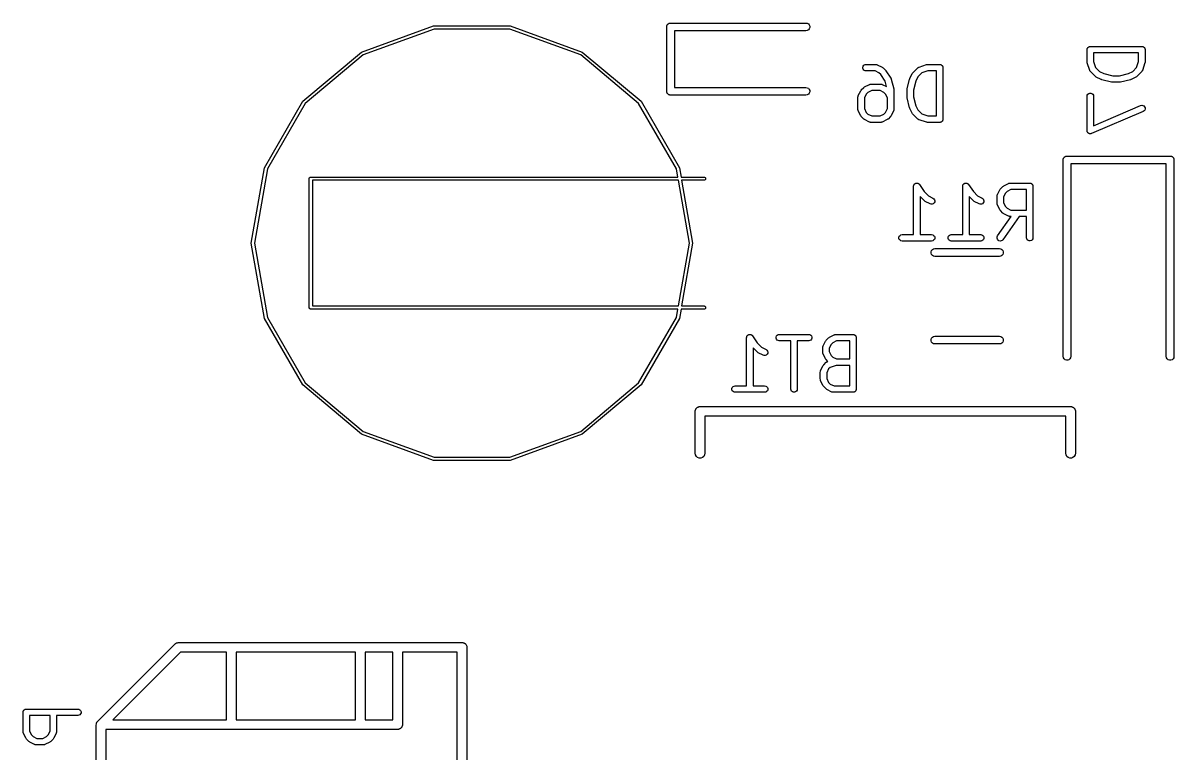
# Model space of a CAD drawing. Extents: x 100.3 to 129.7, y -169.9 to -105.7.
# Drawn here: x 101.88 to 119.73, y -117.39 to -106.04 of the extents above; entities that cross this region are included whole.
import ezdxf

# ---------------------------------------------------------------- set-up
doc = ezdxf.new("R2010")
doc.units = 0
doc.header["$MEASUREMENT"] = 0
doc.layers.add('BLACK', color=7, linetype='CONTINUOUS')

msp = doc.modelspace()

# ---------------------------------------------------------------- linework, layer by layer
at = {"layer": 'Black'}
for p, q in [((111.868, -106.079), (111.87, -106.074)), ((111.87, -106.074), (111.873, -106.07)), ((111.873, -106.07), (111.876, -106.065)), ((111.876, -106.065), (111.88, -106.062)), ((111.88, -106.062), (111.883, -106.058)), ((111.883, -106.058), (111.888, -106.055)), ((111.888, -106.055), (111.892, -106.052)), ((111.892, -106.052), (111.897, -106.05)), ((111.897, -106.05), (111.901, -106.048)), ((111.901, -106.048), (111.907, -106.047)), ((111.907, -106.047), (111.912, -106.045)), ((111.912, -106.045), (111.917, -106.045)), ((111.917, -106.045), (111.922, -106.044)), ((111.922, -106.044), (114.022, -106.044)), ((114.022, -106.044), (114.043, -106.048)), ((114.043, -106.048), (114.061, -106.058)), ((114.061, -106.058), (114.074, -106.074)), ((114.074, -106.074), (114.081, -106.094)), ((107.128, -106.495), (108.246, -106.089)), ((108.254, -106.138), (107.153, -106.539)), ((108.246, -106.089), (109.435, -106.089)), ((109.427, -106.138), (108.254, -106.138)), ((110.528, -106.539), (109.427, -106.138)), ((109.435, -106.089), (110.553, -106.495)), ((111.862, -106.104), (111.863, -106.099)), ((111.862, -107.104), (111.862, -106.104)), ((111.863, -106.094), (111.865, -106.089)), ((111.863, -106.099), (111.863, -106.094)), ((111.865, -106.089), (111.866, -106.083)), ((111.866, -106.083), (111.868, -106.079)), ((114.022, -106.164), (111.982, -106.164)), ((111.982, -106.164), (111.982, -107.044)), ((114.043, -106.16), (114.022, -106.164)), ((114.061, -106.15), (114.043, -106.16)), ((114.074, -106.134), (114.061, -106.15)), ((114.081, -106.114), (114.074, -106.134)), ((114.081, -106.094), (114.081, -106.114)), ((118.391, -106.437), (118.392, -106.433)), ((118.392, -106.433), (118.395, -106.43)), ((118.395, -106.43), (118.397, -106.426)), ((118.397, -106.426), (118.4, -106.423)), ((118.4, -106.423), (118.403, -106.42)), ((118.403, -106.42), (118.407, -106.418)), ((118.407, -106.418), (118.41, -106.415)), ((118.41, -106.415), (118.415, -106.413)), ((118.415, -106.413), (118.418, -106.411)), ((118.418, -106.411), (118.423, -106.41)), ((118.423, -106.41), (118.427, -106.409)), ((118.427, -106.409), (118.431, -106.409)), ((118.431, -106.409), (118.435, -106.408)), ((118.435, -106.408), (119.235, -106.408)), ((119.235, -106.408), (119.24, -106.409)), ((119.24, -106.409), (119.244, -106.409)), ((119.244, -106.409), (119.248, -106.41)), ((119.248, -106.41), (119.253, -106.411)), ((119.253, -106.411), (119.256, -106.413)), ((119.256, -106.413), (119.26, -106.415)), ((119.26, -106.415), (119.264, -106.418)), ((119.264, -106.418), (119.268, -106.42)), ((119.268, -106.42), (119.27, -106.423)), ((119.27, -106.423), (119.274, -106.426)), ((119.274, -106.426), (119.276, -106.43)), ((119.276, -106.43), (119.279, -106.433)), ((119.279, -106.433), (119.28, -106.437)), ((106.217, -107.26), (107.128, -106.495)), ((107.153, -106.539), (106.255, -107.292)), ((111.426, -107.292), (110.528, -106.539)), ((110.553, -106.495), (111.464, -107.26)), ((118.385, -106.458), (118.386, -106.454)), ((118.385, -106.648), (118.385, -106.458)), ((118.386, -106.449), (118.388, -106.445)), ((118.386, -106.454), (118.386, -106.449)), ((118.388, -106.441), (118.391, -106.437)), ((118.388, -106.445), (118.388, -106.441)), ((118.485, -106.508), (118.485, -106.64)), ((119.185, -106.508), (118.485, -106.508)), ((119.185, -106.64), (119.185, -106.508)), ((119.28, -106.437), (119.282, -106.441)), ((119.282, -106.441), (119.283, -106.445)), ((119.283, -106.445), (119.285, -106.449)), ((119.285, -106.449), (119.285, -106.454)), ((119.285, -106.454), (119.285, -106.458)), ((119.285, -106.458), (119.285, -106.648)), ((114.906, -106.729), (114.912, -106.712)), ((114.906, -106.746), (114.906, -106.729)), ((114.912, -106.762), (114.906, -106.746)), ((114.912, -106.712), (114.923, -106.699)), ((114.923, -106.776), (114.912, -106.762)), ((114.923, -106.699), (114.939, -106.69)), ((114.939, -106.784), (114.923, -106.776)), ((114.939, -106.69), (114.956, -106.687)), ((114.956, -106.787), (114.939, -106.784)), ((114.956, -106.687), (115.108, -106.687)), ((115.096, -106.787), (114.956, -106.787)), ((115.155, -106.817), (115.096, -106.787)), ((115.108, -106.687), (115.111, -106.688)), ((115.111, -106.688), (115.114, -106.688)), ((115.114, -106.688), (115.119, -106.689)), ((115.119, -106.689), (115.125, -106.69)), ((115.125, -106.69), (115.128, -106.692)), ((115.128, -106.692), (115.13, -106.693)), ((115.13, -106.693), (115.207, -106.731)), ((115.207, -106.731), (115.213, -106.736)), ((115.213, -106.736), (115.22, -106.74)), ((115.22, -106.74), (115.258, -106.778)), ((115.258, -106.778), (115.26, -106.782)), ((115.26, -106.782), (115.264, -106.786)), ((115.264, -106.786), (115.34, -106.9)), ((115.682, -106.816), (115.758, -106.74)), ((115.758, -106.74), (115.761, -106.738)), ((115.761, -106.738), (115.763, -106.736)), ((115.763, -106.736), (115.768, -106.734)), ((115.768, -106.734), (115.773, -106.73)), ((115.773, -106.73), (115.775, -106.729)), ((115.775, -106.729), (115.778, -106.728)), ((115.778, -106.728), (115.892, -106.69)), ((115.916, -106.787), (115.821, -106.819)), ((115.892, -106.69), (115.9, -106.689)), ((115.9, -106.689), (115.908, -106.687)), ((115.908, -106.687), (116.098, -106.687)), ((116.048, -106.787), (115.916, -106.787)), ((116.048, -107.487), (116.048, -106.787)), ((116.098, -106.687), (116.103, -106.688)), ((116.103, -106.688), (116.107, -106.688)), ((116.107, -106.688), (116.111, -106.69)), ((116.111, -106.69), (116.116, -106.69)), ((116.116, -106.69), (116.119, -106.693)), ((116.119, -106.693), (116.123, -106.694)), ((116.123, -106.694), (116.127, -106.697)), ((116.127, -106.697), (116.131, -106.699)), ((116.131, -106.699), (116.133, -106.702)), ((116.133, -106.702), (116.137, -106.705)), ((116.137, -106.705), (116.139, -106.709)), ((116.139, -106.709), (116.142, -106.712)), ((116.142, -106.712), (116.143, -106.717)), ((116.143, -106.717), (116.145, -106.72)), ((116.145, -106.72), (116.146, -106.725)), ((116.146, -106.725), (116.148, -106.729)), ((116.148, -106.729), (116.148, -106.733)), ((116.148, -106.733), (116.148, -106.737)), ((116.148, -106.737), (116.148, -107.537)), ((118.387, -106.656), (118.385, -106.648)), ((118.388, -106.664), (118.387, -106.656)), ((118.426, -106.779), (118.388, -106.664)), ((118.427, -106.781), (118.426, -106.779)), ((118.428, -106.784), (118.427, -106.781)), ((118.432, -106.789), (118.428, -106.784)), ((118.434, -106.794), (118.432, -106.789)), ((118.485, -106.64), (118.517, -106.736)), ((118.517, -106.736), (118.579, -106.798)), ((119.092, -106.798), (119.154, -106.736)), ((119.154, -106.736), (119.185, -106.64)), ((119.239, -106.789), (119.236, -106.794)), ((119.243, -106.784), (119.239, -106.789)), ((119.245, -106.779), (119.243, -106.781)), ((119.243, -106.781), (119.243, -106.784)), ((119.283, -106.664), (119.245, -106.779)), ((119.284, -106.656), (119.283, -106.664)), ((119.285, -106.648), (119.284, -106.656)), ((115.183, -106.845), (115.155, -106.817)), ((115.252, -106.948), (115.183, -106.845)), ((115.273, -107.03), (115.252, -106.948)), ((115.34, -106.9), (115.344, -106.908)), ((115.344, -106.908), (115.347, -106.916)), ((115.347, -106.916), (115.385, -107.068)), ((115.593, -107.068), (115.631, -106.916)), ((115.631, -106.916), (115.633, -106.911)), ((115.633, -106.911), (115.635, -106.906)), ((115.635, -106.906), (115.673, -106.829)), ((115.673, -106.829), (115.678, -106.823)), ((115.678, -106.823), (115.682, -106.816)), ((115.727, -106.945), (115.691, -107.086)), ((115.759, -106.881), (115.727, -106.945)), ((115.821, -106.819), (115.759, -106.881)), ((118.436, -106.796), (118.434, -106.794)), ((118.438, -106.798), (118.436, -106.796)), ((118.514, -106.874), (118.438, -106.798)), ((118.521, -106.879), (118.514, -106.874)), ((118.527, -106.884), (118.521, -106.879)), ((118.604, -106.922), (118.527, -106.884)), ((118.579, -106.798), (118.643, -106.83)), ((118.609, -106.923), (118.604, -106.922)), ((118.614, -106.926), (118.609, -106.923)), ((118.766, -106.964), (118.614, -106.926)), ((118.643, -106.83), (118.784, -106.865)), ((118.772, -106.964), (118.766, -106.964)), ((118.778, -106.965), (118.772, -106.964)), ((118.893, -106.965), (118.778, -106.965)), ((118.784, -106.865), (118.886, -106.865)), ((118.886, -106.865), (119.027, -106.83)), ((118.899, -106.964), (118.893, -106.965)), ((118.905, -106.964), (118.899, -106.964)), ((119.057, -106.926), (118.905, -106.964)), ((119.027, -106.83), (119.092, -106.798)), ((119.062, -106.923), (119.057, -106.926)), ((119.067, -106.922), (119.062, -106.923)), ((119.143, -106.884), (119.067, -106.922)), ((119.15, -106.879), (119.143, -106.884)), ((119.156, -106.874), (119.15, -106.879)), ((119.233, -106.798), (119.156, -106.874)), ((119.234, -106.796), (119.233, -106.798)), ((119.236, -106.794), (119.234, -106.796)), ((111.863, -107.109), (111.862, -107.104)), ((111.863, -107.114), (111.863, -107.109)), ((111.865, -107.119), (111.863, -107.114)), ((111.866, -107.125), (111.865, -107.119)), ((111.868, -107.129), (111.866, -107.125)), ((111.87, -107.134), (111.868, -107.129)), ((111.873, -107.138), (111.87, -107.134)), ((111.876, -107.143), (111.873, -107.138)), ((111.88, -107.146), (111.876, -107.143)), ((111.883, -107.15), (111.88, -107.146)), ((111.982, -107.044), (114.022, -107.044)), ((114.022, -107.044), (114.043, -107.048)), ((114.043, -107.048), (114.061, -107.058)), ((114.061, -107.058), (114.074, -107.074)), ((114.074, -107.134), (114.061, -107.15)), ((114.074, -107.074), (114.081, -107.094)), ((114.081, -107.114), (114.074, -107.134)), ((114.081, -107.094), (114.081, -107.114)), ((114.835, -107.172), (114.873, -107.096)), ((114.873, -107.096), (114.878, -107.09)), ((114.878, -107.09), (114.882, -107.083)), ((114.882, -107.083), (114.92, -107.045)), ((114.92, -107.045), (114.927, -107.04)), ((114.927, -107.04), (114.933, -107.036)), ((114.959, -107.148), (114.929, -107.206)), ((114.933, -107.036), (115.009, -106.997)), ((114.985, -107.121), (114.959, -107.148)), ((115.044, -107.092), (114.985, -107.121)), ((115.009, -106.997), (115.012, -106.997)), ((115.012, -106.997), (115.015, -106.995)), ((115.015, -106.995), (115.02, -106.994)), ((115.02, -106.994), (115.026, -106.992)), ((115.026, -106.992), (115.029, -106.993)), ((115.029, -106.993), (115.032, -106.992)), ((115.032, -106.992), (115.184, -106.992)), ((115.172, -107.092), (115.044, -107.092)), ((115.231, -107.121), (115.172, -107.092)), ((115.184, -106.992), (115.187, -106.993)), ((115.187, -106.993), (115.19, -106.992)), ((115.19, -106.992), (115.196, -106.994)), ((115.196, -106.994), (115.201, -106.995)), ((115.201, -106.995), (115.204, -106.997)), ((115.204, -106.997), (115.207, -106.997)), ((115.207, -106.997), (115.273, -107.03)), ((115.257, -107.148), (115.231, -107.121)), ((115.287, -107.206), (115.257, -107.148)), ((115.385, -107.068), (115.386, -107.074)), ((115.386, -107.074), (115.387, -107.08)), ((115.387, -107.08), (115.387, -107.385)), ((115.591, -107.08), (115.592, -107.074)), ((115.591, -107.195), (115.591, -107.08)), ((115.592, -107.074), (115.593, -107.068)), ((115.691, -107.086), (115.691, -107.188)), ((118.397, -107.15), (118.41, -107.139)), ((118.41, -107.139), (118.427, -107.133)), ((118.427, -107.133), (118.444, -107.133)), ((118.444, -107.133), (118.46, -107.139)), ((118.46, -107.139), (118.474, -107.15)), ((105.622, -108.29), (106.217, -107.26)), ((106.255, -107.292), (105.669, -108.307)), ((112.012, -108.307), (111.426, -107.292)), ((111.464, -107.26), (112.059, -108.29)), ((111.888, -107.153), (111.883, -107.15)), ((111.892, -107.156), (111.888, -107.153)), ((111.897, -107.158), (111.892, -107.156)), ((111.901, -107.16), (111.897, -107.158)), ((111.907, -107.161), (111.901, -107.16)), ((111.912, -107.163), (111.907, -107.161)), ((111.917, -107.163), (111.912, -107.163)), ((111.922, -107.164), (111.917, -107.163)), ((114.022, -107.164), (111.922, -107.164)), ((114.043, -107.16), (114.022, -107.164)), ((114.061, -107.15), (114.043, -107.16)), ((114.829, -107.195), (114.83, -107.192)), ((114.829, -107.385), (114.829, -107.195)), ((114.83, -107.189), (114.831, -107.183)), ((114.83, -107.192), (114.83, -107.189)), ((114.831, -107.183), (114.832, -107.177)), ((114.832, -107.177), (114.834, -107.175)), ((114.834, -107.175), (114.835, -107.172)), ((114.929, -107.206), (114.929, -107.373)), ((115.287, -107.373), (115.287, -107.206)), ((115.592, -107.201), (115.591, -107.195)), ((115.593, -107.207), (115.592, -107.201)), ((115.631, -107.359), (115.593, -107.207)), ((115.691, -107.188), (115.727, -107.329)), ((118.385, -107.182), (118.388, -107.165)), ((118.385, -107.715), (118.385, -107.182)), ((118.388, -107.165), (118.397, -107.15)), ((118.474, -107.15), (118.482, -107.165)), ((118.482, -107.165), (118.485, -107.182)), ((118.485, -107.182), (118.485, -107.639)), ((118.485, -107.639), (119.216, -107.326)), ((119.216, -107.326), (119.233, -107.322)), ((119.233, -107.322), (119.25, -107.324)), ((119.25, -107.324), (119.265, -107.332)), ((114.83, -107.388), (114.829, -107.385)), ((114.83, -107.391), (114.83, -107.388)), ((114.831, -107.396), (114.83, -107.391)), ((114.832, -107.402), (114.831, -107.396)), ((114.834, -107.405), (114.832, -107.402)), ((114.835, -107.407), (114.834, -107.405)), ((114.873, -107.484), (114.835, -107.407)), ((114.878, -107.49), (114.873, -107.484)), ((114.882, -107.497), (114.878, -107.49)), ((114.92, -107.535), (114.882, -107.497)), ((114.929, -107.373), (114.959, -107.432)), ((114.959, -107.432), (114.985, -107.458)), ((114.985, -107.458), (115.044, -107.487)), ((115.044, -107.487), (115.172, -107.487)), ((115.172, -107.487), (115.231, -107.458)), ((115.231, -107.458), (115.257, -107.432)), ((115.257, -107.432), (115.287, -107.373)), ((115.334, -107.497), (115.296, -107.535)), ((115.338, -107.49), (115.334, -107.497)), ((115.343, -107.484), (115.338, -107.49)), ((115.381, -107.407), (115.343, -107.484)), ((115.382, -107.405), (115.381, -107.407)), ((115.384, -107.402), (115.382, -107.405)), ((115.385, -107.396), (115.384, -107.402)), ((115.386, -107.391), (115.385, -107.396)), ((115.387, -107.385), (115.386, -107.388)), ((115.386, -107.388), (115.386, -107.391)), ((115.633, -107.364), (115.631, -107.359)), ((115.635, -107.369), (115.633, -107.364)), ((115.673, -107.445), (115.635, -107.369)), ((115.678, -107.452), (115.673, -107.445)), ((115.682, -107.458), (115.678, -107.452)), ((115.758, -107.535), (115.682, -107.458)), ((115.727, -107.329), (115.759, -107.394)), ((115.759, -107.394), (115.821, -107.456)), ((115.821, -107.456), (115.916, -107.487)), ((115.916, -107.487), (116.048, -107.487)), ((119.255, -107.418), (118.455, -107.761)), ((119.27, -107.409), (119.255, -107.418)), ((119.265, -107.332), (119.277, -107.345)), ((119.28, -107.395), (119.27, -107.409)), ((119.277, -107.345), (119.284, -107.361)), ((119.285, -107.378), (119.28, -107.395)), ((119.284, -107.361), (119.285, -107.378)), ((114.927, -107.539), (114.92, -107.535)), ((114.933, -107.544), (114.927, -107.539)), ((115.009, -107.582), (114.933, -107.544)), ((115.012, -107.583), (115.009, -107.582)), ((115.015, -107.584), (115.012, -107.583)), ((115.02, -107.585), (115.015, -107.584)), ((115.026, -107.587), (115.02, -107.585)), ((115.029, -107.587), (115.026, -107.587)), ((115.032, -107.587), (115.029, -107.587)), ((115.184, -107.587), (115.032, -107.587)), ((115.187, -107.587), (115.184, -107.587)), ((115.19, -107.587), (115.187, -107.587)), ((115.196, -107.585), (115.19, -107.587)), ((115.201, -107.584), (115.196, -107.585)), ((115.204, -107.583), (115.201, -107.584)), ((115.207, -107.582), (115.204, -107.583)), ((115.283, -107.544), (115.207, -107.582)), ((115.289, -107.539), (115.283, -107.544)), ((115.296, -107.535), (115.289, -107.539)), ((115.761, -107.536), (115.758, -107.535)), ((115.763, -107.538), (115.761, -107.536)), ((115.768, -107.541), (115.763, -107.538)), ((115.773, -107.545), (115.768, -107.541)), ((115.775, -107.545), (115.773, -107.545)), ((115.778, -107.547), (115.775, -107.545)), ((115.892, -107.585), (115.778, -107.547)), ((115.9, -107.586), (115.892, -107.585)), ((115.908, -107.587), (115.9, -107.586)), ((116.098, -107.587), (115.908, -107.587)), ((116.103, -107.587), (116.098, -107.587)), ((116.107, -107.587), (116.103, -107.587)), ((116.111, -107.585), (116.107, -107.587)), ((116.116, -107.584), (116.111, -107.585)), ((116.119, -107.582), (116.116, -107.584)), ((116.123, -107.581), (116.119, -107.582)), ((116.127, -107.578), (116.123, -107.581)), ((116.131, -107.576), (116.127, -107.578)), ((116.133, -107.572), (116.131, -107.576)), ((116.137, -107.57), (116.133, -107.572)), ((116.139, -107.566), (116.137, -107.57)), ((116.142, -107.562), (116.139, -107.566)), ((116.143, -107.558), (116.142, -107.562)), ((116.145, -107.555), (116.143, -107.558)), ((116.146, -107.55), (116.145, -107.555)), ((116.148, -107.546), (116.146, -107.55)), ((116.148, -107.537), (116.148, -107.542)), ((116.148, -107.542), (116.148, -107.546)), ((118.386, -107.721), (118.385, -107.715)), ((118.387, -107.727), (118.386, -107.721)), ((118.388, -107.729), (118.387, -107.727)), ((118.388, -107.732), (118.388, -107.729)), ((118.391, -107.737), (118.388, -107.732)), ((118.394, -107.743), (118.391, -107.737)), ((118.396, -107.745), (118.394, -107.743)), ((118.397, -107.747), (118.396, -107.745)), ((118.402, -107.751), (118.397, -107.747)), ((118.405, -107.755), (118.402, -107.751)), ((118.408, -107.757), (118.405, -107.755)), ((118.41, -107.758), (118.408, -107.757)), ((118.416, -107.76), (118.41, -107.758)), ((118.421, -107.763), (118.416, -107.76)), ((118.424, -107.763), (118.421, -107.763)), ((118.427, -107.764), (118.424, -107.763)), ((118.432, -107.764), (118.427, -107.764)), ((118.438, -107.765), (118.432, -107.764)), ((118.441, -107.764), (118.438, -107.765)), ((118.444, -107.764), (118.441, -107.764)), ((118.449, -107.762), (118.444, -107.764)), ((118.455, -107.761), (118.449, -107.762)), ((118.013, -108.169), (118.014, -108.164)), ((118.013, -111.219), (118.013, -108.169)), ((118.014, -108.159), (118.016, -108.154)), ((118.014, -108.164), (118.014, -108.159)), ((118.016, -108.154), (118.017, -108.149)), ((118.017, -108.149), (118.02, -108.144)), ((118.02, -108.144), (118.022, -108.139)), ((118.022, -108.139), (118.025, -108.135)), ((118.025, -108.135), (118.028, -108.131)), ((118.028, -108.131), (118.032, -108.128)), ((118.032, -108.128), (118.035, -108.124)), ((118.035, -108.124), (118.039, -108.121)), ((118.039, -108.121), (118.043, -108.118)), ((118.043, -108.118), (118.048, -108.116)), ((118.048, -108.116), (118.053, -108.113)), ((118.053, -108.113), (118.058, -108.112)), ((118.058, -108.112), (118.063, -108.11)), ((118.063, -108.11), (118.068, -108.11)), ((118.068, -108.11), (118.073, -108.109)), ((118.073, -108.109), (119.673, -108.109)), ((119.673, -108.109), (119.679, -108.11)), ((119.679, -108.11), (119.684, -108.11)), ((119.684, -108.11), (119.689, -108.112)), ((119.689, -108.112), (119.694, -108.113)), ((119.694, -108.113), (119.699, -108.116)), ((119.699, -108.116), (119.703, -108.118)), ((119.703, -108.118), (119.708, -108.121)), ((119.708, -108.121), (119.712, -108.124)), ((119.712, -108.124), (119.715, -108.128)), ((119.715, -108.128), (119.719, -108.131)), ((119.719, -108.131), (119.722, -108.135)), ((119.722, -108.135), (119.725, -108.139)), ((119.725, -108.139), (119.727, -108.144)), ((119.727, -108.144), (119.73, -108.149)), ((119.73, -108.149), (119.731, -108.154)), ((119.731, -108.154), (119.733, -108.159)), ((119.733, -108.159), (119.733, -108.164)), ((119.733, -108.164), (119.733, -108.169)), ((119.733, -108.169), (119.733, -111.219)), ((105.415, -109.462), (105.622, -108.29)), ((105.669, -108.307), (105.465, -109.462)), ((112.035, -108.436), (112.012, -108.307)), ((112.059, -108.29), (112.085, -108.436)), ((119.613, -108.23), (118.133, -108.23)), ((118.133, -108.23), (118.133, -111.219)), ((119.613, -111.219), (119.613, -108.23)), ((106.316, -108.457), (106.317, -108.455)), ((106.316, -108.459), (106.316, -108.457)), ((106.316, -108.462), (106.316, -108.459)), ((106.316, -110.462), (106.316, -108.462)), ((106.317, -108.453), (106.318, -108.451)), ((106.317, -108.455), (106.317, -108.453)), ((106.318, -108.451), (106.319, -108.449)), ((106.319, -108.449), (106.32, -108.447)), ((106.32, -108.447), (106.321, -108.445)), ((106.321, -108.445), (106.323, -108.444)), ((106.323, -108.444), (106.324, -108.442)), ((106.324, -108.442), (106.326, -108.441)), ((106.326, -108.441), (106.328, -108.44)), ((106.328, -108.44), (106.33, -108.439)), ((106.33, -108.439), (106.332, -108.438)), ((106.332, -108.438), (106.334, -108.438)), ((106.334, -108.438), (106.336, -108.437)), ((106.336, -108.437), (106.338, -108.437)), ((106.338, -108.437), (106.34, -108.436)), ((106.34, -108.436), (112.035, -108.436)), ((106.365, -108.486), (106.365, -110.436)), ((112.044, -108.486), (106.365, -108.486)), ((112.215, -109.462), (112.044, -108.486)), ((112.085, -108.436), (112.441, -108.436)), ((112.441, -108.486), (112.094, -108.486)), ((112.094, -108.486), (112.265, -109.462)), ((112.441, -108.436), (112.449, -108.438)), ((112.449, -108.485), (112.441, -108.486)), ((112.449, -108.438), (112.457, -108.442)), ((112.457, -108.481), (112.449, -108.485)), ((112.457, -108.442), (112.462, -108.449)), ((112.462, -108.474), (112.457, -108.481)), ((112.462, -108.449), (112.465, -108.457)), ((112.465, -108.466), (112.462, -108.474)), ((112.465, -108.457), (112.465, -108.466)), ((115.693, -108.573), (115.695, -108.568)), ((115.694, -108.576), (115.693, -108.573)), ((115.693, -108.579), (115.694, -108.576)), ((115.695, -108.568), (115.696, -108.562)), ((115.696, -108.562), (115.697, -108.559)), ((115.697, -108.559), (115.698, -108.557)), ((115.698, -108.557), (115.702, -108.552)), ((115.702, -108.552), (115.705, -108.547)), ((115.705, -108.547), (115.707, -108.545)), ((115.707, -108.545), (115.709, -108.543)), ((115.709, -108.543), (115.713, -108.539)), ((115.713, -108.539), (115.718, -108.536)), ((115.718, -108.536), (115.721, -108.535)), ((115.721, -108.535), (115.723, -108.533)), ((115.723, -108.533), (115.729, -108.532)), ((115.729, -108.532), (115.734, -108.53)), ((115.734, -108.53), (115.737, -108.53)), ((115.737, -108.53), (115.74, -108.529)), ((115.74, -108.529), (115.746, -108.53)), ((115.746, -108.53), (115.752, -108.53)), ((115.752, -108.53), (115.754, -108.531)), ((115.754, -108.531), (115.757, -108.531)), ((115.757, -108.531), (115.762, -108.534)), ((115.762, -108.534), (115.768, -108.536)), ((115.768, -108.536), (115.77, -108.537)), ((115.77, -108.537), (115.773, -108.539)), ((115.773, -108.539), (115.777, -108.543)), ((115.777, -108.543), (115.781, -108.547)), ((115.781, -108.547), (115.783, -108.549)), ((115.783, -108.549), (115.785, -108.551)), ((115.785, -108.551), (115.858, -108.661)), ((116.455, -108.573), (116.457, -108.568)), ((116.455, -108.576), (116.455, -108.573)), ((116.455, -108.579), (116.455, -108.576)), ((116.457, -108.568), (116.458, -108.562)), ((116.458, -108.562), (116.459, -108.559)), ((116.459, -108.559), (116.46, -108.557)), ((116.46, -108.557), (116.464, -108.552)), ((116.464, -108.552), (116.467, -108.547)), ((116.467, -108.547), (116.469, -108.545)), ((116.469, -108.545), (116.47, -108.543)), ((116.47, -108.543), (116.475, -108.539)), ((116.475, -108.539), (116.48, -108.536)), ((116.48, -108.536), (116.483, -108.535)), ((116.483, -108.535), (116.485, -108.533)), ((116.485, -108.533), (116.491, -108.532)), ((116.491, -108.532), (116.496, -108.53)), ((116.496, -108.53), (116.499, -108.53)), ((116.499, -108.53), (116.502, -108.529)), ((116.502, -108.529), (116.508, -108.53)), ((116.508, -108.53), (116.514, -108.53)), ((116.514, -108.53), (116.516, -108.531)), ((116.516, -108.531), (116.519, -108.531)), ((116.519, -108.531), (116.524, -108.534)), ((116.524, -108.534), (116.53, -108.536)), ((116.53, -108.536), (116.532, -108.537)), ((116.532, -108.537), (116.535, -108.539)), ((116.535, -108.539), (116.539, -108.543)), ((116.539, -108.543), (116.543, -108.547)), ((116.543, -108.547), (116.545, -108.549)), ((116.545, -108.549), (116.547, -108.551)), ((116.547, -108.551), (116.62, -108.661)), ((117.086, -108.577), (117.092, -108.572)), ((117.092, -108.572), (117.168, -108.534)), ((117.168, -108.534), (117.171, -108.533)), ((117.171, -108.533), (117.174, -108.532)), ((117.174, -108.532), (117.179, -108.531)), ((117.179, -108.531), (117.185, -108.529)), ((117.185, -108.529), (117.188, -108.529)), ((117.188, -108.529), (117.191, -108.529)), ((117.191, -108.529), (117.495, -108.529)), ((117.495, -108.529), (117.5, -108.53)), ((117.5, -108.53), (117.504, -108.53)), ((117.504, -108.53), (117.508, -108.531)), ((117.508, -108.531), (117.513, -108.532)), ((117.513, -108.532), (117.516, -108.534)), ((117.516, -108.534), (117.52, -108.536)), ((117.52, -108.536), (117.524, -108.538)), ((117.524, -108.538), (117.528, -108.541)), ((117.528, -108.541), (117.53, -108.544)), ((117.53, -108.544), (117.534, -108.547)), ((117.534, -108.547), (117.536, -108.551)), ((117.536, -108.551), (117.539, -108.554)), ((117.539, -108.554), (117.54, -108.558)), ((117.54, -108.558), (117.542, -108.562)), ((117.542, -108.562), (117.543, -108.566)), ((117.543, -108.566), (117.545, -108.57)), ((117.545, -108.57), (117.545, -108.575)), ((117.545, -108.575), (117.545, -108.579)), ((115.693, -109.329), (115.693, -108.579)), ((115.86, -108.805), (115.793, -108.738)), ((115.793, -108.738), (115.793, -109.329)), ((115.858, -108.661), (115.925, -108.728)), ((115.925, -108.728), (115.994, -108.763)), ((116.455, -109.329), (116.455, -108.579)), ((116.622, -108.805), (116.555, -108.738)), ((116.555, -108.738), (116.555, -109.329)), ((116.62, -108.661), (116.687, -108.728)), ((116.687, -108.728), (116.756, -108.763)), ((116.988, -108.731), (116.989, -108.728)), ((116.988, -108.846), (116.988, -108.731)), ((116.989, -108.726), (116.99, -108.72)), ((116.989, -108.728), (116.989, -108.726)), ((116.99, -108.72), (116.991, -108.714)), ((116.991, -108.714), (116.993, -108.712)), ((116.993, -108.712), (116.994, -108.709)), ((116.994, -108.709), (117.032, -108.633)), ((117.032, -108.633), (117.036, -108.626)), ((117.036, -108.626), (117.041, -108.62)), ((117.041, -108.62), (117.079, -108.582)), ((117.079, -108.582), (117.086, -108.577)), ((117.117, -108.685), (117.088, -108.743)), ((117.088, -108.743), (117.088, -108.834)), ((117.144, -108.658), (117.117, -108.685)), ((117.202, -108.629), (117.144, -108.658)), ((117.445, -108.629), (117.202, -108.629)), ((117.445, -108.948), (117.445, -108.629)), ((117.545, -108.579), (117.545, -109.379)), ((115.867, -108.809), (115.86, -108.805)), ((115.873, -108.814), (115.867, -108.809)), ((115.949, -108.852), (115.873, -108.814)), ((115.966, -108.857), (115.949, -108.852)), ((115.983, -108.856), (115.966, -108.857)), ((115.999, -108.849), (115.983, -108.856)), ((115.994, -108.763), (116.008, -108.773)), ((116.012, -108.837), (115.999, -108.849)), ((116.008, -108.773), (116.017, -108.788)), ((116.02, -108.822), (116.012, -108.837)), ((116.017, -108.788), (116.022, -108.804)), ((116.022, -108.804), (116.02, -108.822)), ((116.629, -108.809), (116.622, -108.805)), ((116.635, -108.814), (116.629, -108.809)), ((116.711, -108.852), (116.635, -108.814)), ((116.728, -108.857), (116.711, -108.852)), ((116.745, -108.856), (116.728, -108.857)), ((116.761, -108.849), (116.745, -108.856)), ((116.756, -108.763), (116.77, -108.773)), ((116.774, -108.837), (116.761, -108.849)), ((116.77, -108.773), (116.779, -108.788)), ((116.781, -108.822), (116.774, -108.837)), ((116.779, -108.788), (116.783, -108.804)), ((116.783, -108.804), (116.781, -108.822)), ((116.989, -108.848), (116.988, -108.846)), ((116.989, -108.851), (116.989, -108.848)), ((116.99, -108.857), (116.989, -108.851)), ((116.991, -108.863), (116.99, -108.857)), ((116.993, -108.865), (116.991, -108.863)), ((116.994, -108.868), (116.993, -108.865)), ((117.032, -108.944), (116.994, -108.868)), ((117.088, -108.834), (117.117, -108.892)), ((117.117, -108.892), (117.144, -108.919)), ((117.144, -108.919), (117.202, -108.948)), ((116.997, -109.35), (117.209, -109.048)), ((117.036, -108.951), (117.032, -108.944)), ((117.041, -108.957), (117.036, -108.951)), ((117.079, -108.995), (117.041, -108.957)), ((117.086, -109), (117.079, -108.995)), ((117.331, -109.048), (117.079, -109.408)), ((117.092, -109.005), (117.086, -109)), ((117.168, -109.043), (117.092, -109.005)), ((117.171, -109.043), (117.168, -109.043)), ((117.174, -109.045), (117.171, -109.043)), ((117.179, -109.046), (117.174, -109.045)), ((117.185, -109.048), (117.179, -109.046)), ((117.188, -109.047), (117.185, -109.048)), ((117.191, -109.048), (117.188, -109.047)), ((117.209, -109.048), (117.191, -109.048)), ((117.202, -108.948), (117.445, -108.948)), ((117.445, -109.048), (117.331, -109.048)), ((117.445, -109.379), (117.445, -109.048)), ((105.622, -110.633), (105.415, -109.462)), ((105.465, -109.462), (105.669, -110.616)), ((112.044, -110.436), (112.215, -109.462)), ((112.265, -109.462), (112.094, -110.436)), ((115.465, -109.37), (115.471, -109.354)), ((115.465, -109.388), (115.465, -109.37)), ((115.471, -109.404), (115.465, -109.388)), ((115.471, -109.354), (115.482, -109.341)), ((115.482, -109.417), (115.471, -109.404)), ((115.482, -109.341), (115.497, -109.332)), ((115.497, -109.426), (115.482, -109.417)), ((115.497, -109.332), (115.514, -109.329)), ((115.514, -109.429), (115.497, -109.426)), ((115.514, -109.329), (115.693, -109.329)), ((115.972, -109.429), (115.514, -109.429)), ((115.793, -109.329), (115.972, -109.329)), ((115.972, -109.329), (115.989, -109.332)), ((115.989, -109.426), (115.972, -109.429)), ((115.989, -109.332), (116.004, -109.341)), ((116.004, -109.417), (115.989, -109.426)), ((116.004, -109.341), (116.015, -109.354)), ((116.015, -109.404), (116.004, -109.417)), ((116.015, -109.354), (116.021, -109.37)), ((116.021, -109.388), (116.015, -109.404)), ((116.021, -109.37), (116.021, -109.388)), ((116.227, -109.37), (116.233, -109.354)), ((116.227, -109.388), (116.227, -109.37)), ((116.233, -109.404), (116.227, -109.388)), ((116.233, -109.354), (116.244, -109.341)), ((116.244, -109.417), (116.233, -109.404)), ((116.244, -109.341), (116.259, -109.332)), ((116.259, -109.426), (116.244, -109.417)), ((116.259, -109.332), (116.276, -109.329)), ((116.276, -109.429), (116.259, -109.426)), ((116.276, -109.329), (116.455, -109.329)), ((116.734, -109.429), (116.276, -109.429)), ((116.555, -109.329), (116.734, -109.329)), ((116.734, -109.329), (116.751, -109.332)), ((116.751, -109.426), (116.734, -109.429)), ((116.751, -109.332), (116.766, -109.341)), ((116.766, -109.417), (116.751, -109.426)), ((116.766, -109.341), (116.777, -109.354)), ((116.777, -109.404), (116.766, -109.417)), ((116.777, -109.354), (116.783, -109.37)), ((116.783, -109.388), (116.777, -109.404)), ((116.783, -109.37), (116.783, -109.388)), ((116.988, -109.383), (116.99, -109.366)), ((116.993, -109.4), (116.988, -109.383)), ((116.99, -109.366), (116.997, -109.35)), ((117.003, -109.414), (116.993, -109.4)), ((117.017, -109.424), (117.003, -109.414)), ((117.034, -109.429), (117.017, -109.424)), ((117.051, -109.427), (117.034, -109.429)), ((117.067, -109.42), (117.051, -109.427)), ((117.079, -109.408), (117.067, -109.42)), ((117.448, -109.396), (117.445, -109.379)), ((117.457, -109.411), (117.448, -109.396)), ((117.47, -109.422), (117.457, -109.411)), ((117.487, -109.428), (117.47, -109.422)), ((117.504, -109.428), (117.487, -109.428)), ((117.52, -109.422), (117.504, -109.428)), ((117.534, -109.411), (117.52, -109.422)), ((117.542, -109.396), (117.534, -109.411)), ((117.545, -109.379), (117.542, -109.396)), ((115.965, -109.597), (115.972, -109.577)), ((115.965, -109.617), (115.965, -109.597)), ((115.972, -109.637), (115.965, -109.617)), ((115.972, -109.577), (115.985, -109.561)), ((115.985, -109.653), (115.972, -109.637)), ((115.985, -109.561), (116.003, -109.551)), ((116.003, -109.551), (116.024, -109.547)), ((116.024, -109.547), (117.024, -109.547)), ((117.024, -109.547), (117.045, -109.551)), ((117.045, -109.551), (117.063, -109.561)), ((117.063, -109.561), (117.076, -109.577)), ((117.076, -109.637), (117.063, -109.653)), ((117.076, -109.577), (117.083, -109.597)), ((117.083, -109.617), (117.076, -109.637)), ((117.083, -109.597), (117.083, -109.617)), ((116.003, -109.663), (115.985, -109.653)), ((116.024, -109.667), (116.003, -109.663)), ((117.024, -109.667), (116.024, -109.667)), ((117.045, -109.663), (117.024, -109.667)), ((117.063, -109.653), (117.045, -109.663)), ((106.316, -110.464), (106.316, -110.462)), ((106.316, -110.466), (106.316, -110.464)), ((106.317, -110.468), (106.316, -110.466)), ((106.317, -110.47), (106.317, -110.468)), ((106.318, -110.472), (106.317, -110.47)), ((106.319, -110.474), (106.318, -110.472)), ((106.32, -110.476), (106.319, -110.474)), ((106.321, -110.478), (106.32, -110.476)), ((106.323, -110.479), (106.321, -110.478)), ((106.324, -110.481), (106.323, -110.479)), ((106.326, -110.482), (106.324, -110.481)), ((106.328, -110.483), (106.326, -110.482)), ((106.33, -110.484), (106.328, -110.483)), ((106.332, -110.485), (106.33, -110.484)), ((106.334, -110.485), (106.332, -110.485)), ((106.336, -110.486), (106.334, -110.485)), ((106.338, -110.486), (106.336, -110.486)), ((106.34, -110.486), (106.338, -110.486)), ((112.035, -110.486), (106.34, -110.486)), ((106.365, -110.436), (112.044, -110.436)), ((112.012, -110.616), (112.035, -110.486)), ((112.085, -110.486), (112.059, -110.633)), ((112.441, -110.486), (112.085, -110.486)), ((112.094, -110.436), (112.441, -110.436)), ((112.441, -110.436), (112.449, -110.438)), ((112.449, -110.485), (112.441, -110.486)), ((112.449, -110.438), (112.457, -110.442)), ((112.457, -110.481), (112.449, -110.485)), ((112.457, -110.442), (112.462, -110.449)), ((112.462, -110.474), (112.457, -110.481)), ((112.462, -110.449), (112.465, -110.457)), ((112.465, -110.466), (112.462, -110.474)), ((112.465, -110.457), (112.465, -110.466)), ((106.217, -111.663), (105.622, -110.633)), ((105.669, -110.616), (106.255, -111.631)), ((111.426, -111.631), (112.012, -110.616)), ((112.059, -110.633), (111.464, -111.663)), ((113.111, -110.901), (113.114, -110.896)), ((113.114, -110.896), (113.116, -110.894)), ((113.116, -110.894), (113.118, -110.892)), ((113.118, -110.892), (113.123, -110.889)), ((113.123, -110.889), (113.127, -110.885)), ((113.127, -110.885), (113.13, -110.884)), ((113.13, -110.884), (113.132, -110.883)), ((113.132, -110.883), (113.138, -110.881)), ((113.138, -110.881), (113.144, -110.879)), ((113.144, -110.879), (113.146, -110.879)), ((113.146, -110.879), (113.149, -110.879)), ((113.149, -110.879), (113.155, -110.879)), ((113.155, -110.879), (113.161, -110.879)), ((113.161, -110.879), (113.164, -110.88)), ((113.164, -110.88), (113.166, -110.88)), ((113.166, -110.88), (113.172, -110.883)), ((113.172, -110.883), (113.177, -110.885)), ((113.177, -110.885), (113.179, -110.887)), ((113.179, -110.887), (113.182, -110.888)), ((113.182, -110.888), (113.186, -110.892)), ((113.186, -110.892), (113.191, -110.896)), ((113.191, -110.896), (113.192, -110.899)), ((113.566, -110.903), (113.577, -110.89)), ((113.577, -110.89), (113.592, -110.881)), ((113.592, -110.881), (113.609, -110.878)), ((113.609, -110.878), (114.067, -110.878)), ((114.067, -110.878), (114.084, -110.881)), ((114.084, -110.881), (114.099, -110.89)), ((114.099, -110.89), (114.11, -110.903)), ((114.387, -110.922), (114.463, -110.884)), ((114.463, -110.884), (114.466, -110.883)), ((114.466, -110.883), (114.468, -110.881)), ((114.468, -110.881), (114.474, -110.88)), ((114.474, -110.88), (114.48, -110.879)), ((114.48, -110.879), (114.483, -110.879)), ((114.483, -110.879), (114.486, -110.878)), ((114.486, -110.878), (114.752, -110.878)), ((114.752, -110.878), (114.757, -110.879)), ((114.757, -110.879), (114.761, -110.879)), ((114.761, -110.879), (114.765, -110.881)), ((114.765, -110.881), (114.769, -110.881)), ((114.769, -110.881), (114.773, -110.884)), ((114.773, -110.884), (114.777, -110.885)), ((114.777, -110.885), (114.781, -110.888)), ((114.781, -110.888), (114.784, -110.89)), ((114.784, -110.89), (114.787, -110.893)), ((114.787, -110.893), (114.791, -110.896)), ((114.791, -110.896), (114.793, -110.9)), ((113.102, -110.928), (113.103, -110.926)), ((113.102, -111.678), (113.102, -110.928)), ((113.103, -110.923), (113.104, -110.917)), ((113.103, -110.926), (113.103, -110.923)), ((113.104, -110.917), (113.105, -110.911)), ((113.105, -110.911), (113.107, -110.909)), ((113.107, -110.906), (113.111, -110.901)), ((113.107, -110.909), (113.107, -110.906)), ((113.192, -110.899), (113.194, -110.901)), ((113.194, -110.901), (113.267, -111.011)), ((113.267, -111.011), (113.334, -111.078)), ((113.56, -110.92), (113.566, -110.903)), ((113.56, -110.937), (113.56, -110.92)), ((113.566, -110.953), (113.56, -110.937)), ((113.577, -110.967), (113.566, -110.953)), ((113.592, -110.975), (113.577, -110.967)), ((113.609, -110.978), (113.592, -110.975)), ((113.788, -110.978), (113.609, -110.978)), ((113.788, -111.728), (113.788, -110.978)), ((114.067, -110.978), (113.888, -110.978)), ((113.888, -110.978), (113.888, -111.728)), ((114.084, -110.975), (114.067, -110.978)), ((114.099, -110.967), (114.084, -110.975)), ((114.11, -110.953), (114.099, -110.967)), ((114.11, -110.903), (114.116, -110.92)), ((114.116, -110.937), (114.11, -110.953)), ((114.116, -110.92), (114.116, -110.937)), ((114.284, -111.075), (114.285, -111.069)), ((114.284, -111.078), (114.284, -111.075)), ((114.285, -111.069), (114.286, -111.064)), ((114.286, -111.064), (114.288, -111.061)), ((114.288, -111.058), (114.327, -110.982)), ((114.288, -111.061), (114.288, -111.058)), ((114.327, -110.982), (114.331, -110.976)), ((114.331, -110.976), (114.336, -110.969)), ((114.336, -110.969), (114.374, -110.931)), ((114.374, -110.931), (114.381, -110.927)), ((114.381, -110.927), (114.387, -110.922)), ((114.412, -111.034), (114.383, -111.093)), ((114.439, -111.008), (114.412, -111.034)), ((114.497, -110.978), (114.439, -111.008)), ((114.702, -110.978), (114.497, -110.978)), ((114.702, -111.259), (114.702, -110.978)), ((114.793, -110.9), (114.796, -110.903)), ((114.796, -110.903), (114.797, -110.908)), ((114.797, -110.908), (114.799, -110.911)), ((114.799, -110.911), (114.8, -110.916)), ((114.8, -110.916), (114.801, -110.92)), ((114.801, -110.92), (114.801, -110.924)), ((114.801, -110.924), (114.802, -110.928)), ((114.802, -110.928), (114.802, -111.728)), ((115.965, -110.957), (115.972, -110.937)), ((115.965, -110.977), (115.965, -110.957)), ((115.972, -110.997), (115.965, -110.977)), ((115.972, -110.937), (115.985, -110.921)), ((115.985, -111.013), (115.972, -110.997)), ((115.985, -110.921), (116.003, -110.911)), ((116.003, -111.023), (115.985, -111.013)), ((116.003, -110.911), (116.024, -110.907)), ((116.024, -111.027), (116.003, -111.023)), ((116.024, -110.907), (117.024, -110.907)), ((117.024, -111.027), (116.024, -111.027)), ((117.024, -110.907), (117.045, -110.911)), ((117.045, -111.023), (117.024, -111.027)), ((117.045, -110.911), (117.063, -110.921)), ((117.063, -111.013), (117.045, -111.023)), ((117.063, -110.921), (117.076, -110.937)), ((117.076, -110.997), (117.063, -111.013)), ((117.076, -110.937), (117.083, -110.957)), ((117.083, -110.977), (117.076, -110.997)), ((117.083, -110.957), (117.083, -110.977)), ((113.269, -111.154), (113.202, -111.087)), ((113.202, -111.087), (113.202, -111.678)), ((113.276, -111.159), (113.269, -111.154)), ((113.282, -111.164), (113.276, -111.159)), ((113.358, -111.202), (113.282, -111.164)), ((113.334, -111.078), (113.403, -111.112)), ((113.375, -111.207), (113.358, -111.202)), ((113.392, -111.206), (113.375, -111.207)), ((113.408, -111.199), (113.392, -111.206)), ((113.403, -111.112), (113.417, -111.123)), ((113.421, -111.187), (113.408, -111.199)), ((113.417, -111.123), (113.427, -111.137)), ((113.429, -111.171), (113.421, -111.187)), ((113.427, -111.137), (113.431, -111.154)), ((113.431, -111.154), (113.429, -111.171)), ((114.283, -111.081), (114.284, -111.078)), ((114.283, -111.157), (114.283, -111.081)), ((114.284, -111.16), (114.283, -111.157)), ((114.284, -111.163), (114.284, -111.16)), ((114.285, -111.168), (114.284, -111.163)), ((114.286, -111.174), (114.285, -111.168)), ((114.288, -111.177), (114.286, -111.174)), ((114.288, -111.179), (114.288, -111.177)), ((114.327, -111.256), (114.288, -111.179)), ((114.383, -111.093), (114.383, -111.145)), ((114.383, -111.145), (114.412, -111.204)), ((114.412, -111.204), (114.439, -111.23)), ((114.439, -111.23), (114.497, -111.259)), ((118.017, -111.24), (118.013, -111.219)), ((118.028, -111.258), (118.017, -111.24)), ((118.13, -111.24), (118.119, -111.258)), ((118.133, -111.219), (118.13, -111.24)), ((119.617, -111.24), (119.613, -111.219)), ((119.628, -111.258), (119.617, -111.24)), ((119.73, -111.24), (119.719, -111.258)), ((119.733, -111.219), (119.73, -111.24)), ((114.25, -111.439), (114.288, -111.363)), ((114.288, -111.363), (114.293, -111.357)), ((114.293, -111.357), (114.298, -111.35)), ((114.298, -111.35), (114.336, -111.312)), ((114.331, -111.262), (114.327, -111.256)), ((114.336, -111.269), (114.331, -111.262)), ((114.364, -111.297), (114.336, -111.269)), ((114.336, -111.312), (114.338, -111.31)), ((114.338, -111.31), (114.34, -111.308)), ((114.34, -111.308), (114.345, -111.305)), ((114.345, -111.305), (114.35, -111.302)), ((114.374, -111.415), (114.345, -111.474)), ((114.35, -111.302), (114.353, -111.301)), ((114.353, -111.301), (114.355, -111.3)), ((114.355, -111.3), (114.364, -111.297)), ((114.398, -111.391), (114.374, -111.415)), ((114.494, -111.359), (114.398, -111.391)), ((114.702, -111.359), (114.494, -111.359)), ((114.497, -111.259), (114.702, -111.259)), ((114.702, -111.678), (114.702, -111.359)), ((118.043, -111.271), (118.028, -111.258)), ((118.063, -111.279), (118.043, -111.271)), ((118.084, -111.279), (118.063, -111.279)), ((118.103, -111.271), (118.084, -111.279)), ((118.119, -111.258), (118.103, -111.271)), ((119.643, -111.271), (119.628, -111.258)), ((119.663, -111.279), (119.643, -111.271)), ((119.684, -111.279), (119.663, -111.279)), ((119.703, -111.271), (119.684, -111.279)), ((119.719, -111.258), (119.703, -111.271)), ((114.245, -111.456), (114.247, -111.45)), ((114.246, -111.459), (114.245, -111.456)), ((114.245, -111.462), (114.246, -111.459)), ((114.245, -111.576), (114.245, -111.462)), ((114.246, -111.579), (114.245, -111.576)), ((114.245, -111.582), (114.246, -111.579)), ((114.247, -111.587), (114.245, -111.582)), ((114.247, -111.45), (114.248, -111.445)), ((114.248, -111.593), (114.247, -111.587)), ((114.248, -111.445), (114.25, -111.442)), ((114.25, -111.596), (114.248, -111.593)), ((114.25, -111.442), (114.25, -111.439)), ((114.25, -111.598), (114.25, -111.596)), ((114.288, -111.675), (114.25, -111.598)), ((114.345, -111.474), (114.345, -111.564)), ((114.345, -111.564), (114.374, -111.623)), ((107.128, -112.428), (106.217, -111.663)), ((106.255, -111.631), (107.153, -112.384)), ((110.528, -112.384), (111.426, -111.631)), ((111.464, -111.663), (110.553, -112.428)), ((112.874, -111.72), (112.88, -111.703)), ((112.874, -111.737), (112.874, -111.72)), ((112.88, -111.753), (112.874, -111.737)), ((112.88, -111.703), (112.892, -111.69)), ((112.892, -111.767), (112.88, -111.753)), ((112.892, -111.69), (112.907, -111.681)), ((112.907, -111.775), (112.892, -111.767)), ((112.907, -111.681), (112.924, -111.678)), ((112.924, -111.778), (112.907, -111.775)), ((112.924, -111.678), (113.102, -111.678)), ((113.381, -111.778), (112.924, -111.778)), ((113.202, -111.678), (113.381, -111.678)), ((113.381, -111.678), (113.398, -111.681)), ((113.398, -111.775), (113.381, -111.778)), ((113.398, -111.681), (113.413, -111.69)), ((113.413, -111.767), (113.398, -111.775)), ((113.413, -111.69), (113.424, -111.703)), ((113.424, -111.753), (113.413, -111.767)), ((113.424, -111.703), (113.43, -111.72)), ((113.43, -111.737), (113.424, -111.753)), ((113.43, -111.72), (113.43, -111.737)), ((113.791, -111.746), (113.788, -111.728)), ((113.8, -111.761), (113.791, -111.746)), ((113.813, -111.772), (113.8, -111.761)), ((113.829, -111.778), (113.813, -111.772)), ((113.847, -111.778), (113.829, -111.778)), ((113.863, -111.772), (113.847, -111.778)), ((113.876, -111.761), (113.863, -111.772)), ((113.885, -111.746), (113.876, -111.761)), ((113.888, -111.728), (113.885, -111.746)), ((114.293, -111.681), (114.288, -111.675)), ((114.298, -111.688), (114.293, -111.681)), ((114.336, -111.726), (114.298, -111.688)), ((114.343, -111.73), (114.336, -111.726)), ((114.349, -111.735), (114.343, -111.73)), ((114.425, -111.773), (114.349, -111.735)), ((114.374, -111.623), (114.401, -111.649)), ((114.401, -111.649), (114.459, -111.678)), ((114.428, -111.774), (114.425, -111.773)), ((114.43, -111.775), (114.428, -111.774)), ((114.436, -111.776), (114.43, -111.775)), ((114.442, -111.778), (114.436, -111.776)), ((114.445, -111.778), (114.442, -111.778)), ((114.447, -111.778), (114.445, -111.778)), ((114.752, -111.778), (114.447, -111.778)), ((114.459, -111.678), (114.702, -111.678)), ((114.757, -111.778), (114.752, -111.778)), ((114.761, -111.778), (114.757, -111.778)), ((114.765, -111.776), (114.761, -111.778)), ((114.769, -111.775), (114.765, -111.776)), ((114.773, -111.773), (114.769, -111.775)), ((114.777, -111.772), (114.773, -111.773)), ((114.781, -111.769), (114.777, -111.772)), ((114.784, -111.767), (114.781, -111.769)), ((114.787, -111.763), (114.784, -111.767)), ((114.791, -111.761), (114.787, -111.763)), ((114.793, -111.757), (114.791, -111.761)), ((114.796, -111.753), (114.793, -111.757)), ((114.797, -111.749), (114.796, -111.753)), ((114.799, -111.746), (114.797, -111.749)), ((114.8, -111.741), (114.799, -111.746)), ((114.801, -111.737), (114.8, -111.741)), ((114.802, -111.728), (114.801, -111.733)), ((114.801, -111.733), (114.801, -111.737)), ((112.304, -112.074), (112.305, -112.068)), ((112.304, -112.724), (112.304, -112.074)), ((112.305, -112.061), (112.307, -112.055)), ((112.305, -112.068), (112.305, -112.061)), ((112.307, -112.055), (112.309, -112.048)), ((112.309, -112.048), (112.312, -112.043)), ((112.312, -112.043), (112.314, -112.036)), ((112.314, -112.036), (112.318, -112.031)), ((112.318, -112.031), (112.322, -112.026)), ((112.322, -112.026), (112.327, -112.022)), ((112.327, -112.022), (112.331, -112.017)), ((112.331, -112.017), (112.336, -112.013)), ((112.336, -112.013), (112.341, -112.009)), ((112.341, -112.009), (112.348, -112.007)), ((112.348, -112.007), (112.353, -112.004)), ((112.353, -112.004), (112.36, -112.002)), ((112.36, -112.002), (112.366, -112)), ((112.366, -112), (112.373, -112)), ((112.373, -112), (112.379, -111.999)), ((112.379, -111.999), (118.129, -111.999)), ((118.129, -111.999), (118.135, -112)), ((118.135, -112), (118.142, -112)), ((118.142, -112), (118.148, -112.002)), ((118.148, -112.002), (118.155, -112.004)), ((118.155, -112.004), (118.16, -112.007)), ((118.16, -112.007), (118.166, -112.009)), ((118.166, -112.009), (118.172, -112.013)), ((118.172, -112.013), (118.177, -112.017)), ((118.177, -112.017), (118.181, -112.022)), ((118.181, -112.022), (118.186, -112.026)), ((118.186, -112.026), (118.19, -112.031)), ((118.19, -112.031), (118.194, -112.036)), ((118.194, -112.036), (118.196, -112.043)), ((118.196, -112.043), (118.199, -112.048)), ((118.199, -112.048), (118.201, -112.055)), ((118.201, -112.055), (118.203, -112.061)), ((118.203, -112.061), (118.203, -112.068)), ((118.203, -112.068), (118.204, -112.074)), ((118.204, -112.074), (118.204, -112.724)), ((118.054, -112.149), (112.454, -112.149)), ((112.454, -112.149), (112.454, -112.724)), ((118.054, -112.724), (118.054, -112.149)), ((108.246, -112.834), (107.128, -112.428)), ((107.153, -112.384), (108.254, -112.785)), ((109.427, -112.785), (110.528, -112.384)), ((110.553, -112.428), (109.435, -112.834)), ((109.435, -112.834), (108.246, -112.834)), ((108.254, -112.785), (109.427, -112.785)), ((112.309, -112.75), (112.304, -112.724)), ((112.322, -112.772), (112.309, -112.75)), ((112.341, -112.789), (112.322, -112.772)), ((112.366, -112.798), (112.341, -112.789)), ((112.392, -112.798), (112.366, -112.798)), ((112.416, -112.789), (112.392, -112.798)), ((112.436, -112.772), (112.416, -112.789)), ((112.449, -112.75), (112.436, -112.772)), ((112.454, -112.724), (112.449, -112.75)), ((118.059, -112.75), (118.054, -112.724)), ((118.072, -112.772), (118.059, -112.75)), ((118.091, -112.789), (118.072, -112.772)), ((118.116, -112.798), (118.091, -112.789)), ((118.142, -112.798), (118.116, -112.798)), ((118.166, -112.789), (118.142, -112.798)), ((118.186, -112.772), (118.166, -112.789)), ((118.199, -112.75), (118.186, -112.772)), ((118.204, -112.724), (118.199, -112.75)), ((103.034, -116.884), (104.234, -115.684)), ((104.234, -115.684), (104.237, -115.682)), ((104.237, -115.682), (104.239, -115.68)), ((104.239, -115.68), (104.247, -115.675)), ((104.247, -115.675), (104.255, -115.669)), ((104.255, -115.669), (104.258, -115.668)), ((104.258, -115.668), (104.261, -115.667)), ((104.261, -115.667), (104.271, -115.665)), ((104.271, -115.665), (104.28, -115.662)), ((104.28, -115.662), (104.284, -115.663)), ((104.284, -115.663), (104.287, -115.662)), ((104.287, -115.662), (108.687, -115.662)), ((108.687, -115.662), (108.693, -115.663)), ((108.693, -115.663), (108.7, -115.663)), ((108.7, -115.663), (108.706, -115.665)), ((108.706, -115.665), (108.713, -115.667)), ((108.713, -115.667), (108.718, -115.67)), ((108.718, -115.67), (108.724, -115.672)), ((108.724, -115.672), (108.73, -115.676)), ((108.73, -115.676), (108.735, -115.68)), ((108.735, -115.68), (108.739, -115.685)), ((108.739, -115.685), (108.744, -115.689)), ((108.744, -115.689), (108.748, -115.694)), ((108.748, -115.694), (108.752, -115.7)), ((108.752, -115.7), (108.754, -115.706)), ((108.754, -115.706), (108.757, -115.711)), ((108.757, -115.711), (108.759, -115.718)), ((108.759, -115.718), (108.761, -115.724)), ((104.318, -115.812), (103.268, -116.862)), ((105.032, -115.812), (104.318, -115.812)), ((105.032, -116.862), (105.032, -115.812)), ((105.182, -115.812), (105.182, -116.862)), ((107.032, -115.812), (105.182, -115.812)), ((107.032, -116.862), (107.032, -115.812)), ((107.182, -115.812), (107.182, -116.862)), ((107.612, -115.812), (107.182, -115.812)), ((107.612, -116.862), (107.612, -115.812)), ((107.762, -115.812), (107.762, -116.937)), ((108.612, -115.812), (107.762, -115.812)), ((108.612, -130.162), (108.612, -115.812)), ((108.761, -115.724), (108.761, -115.731)), ((108.761, -115.731), (108.762, -115.737)), ((108.762, -115.737), (108.762, -130.237)), ((101.875, -116.745), (101.876, -116.741)), ((101.875, -117.05), (101.875, -116.745)), ((101.876, -116.736), (101.878, -116.732)), ((101.876, -116.741), (101.876, -116.736)), ((101.878, -116.728), (101.881, -116.724)), ((101.878, -116.732), (101.878, -116.728)), ((101.881, -116.724), (101.882, -116.72)), ((101.882, -116.72), (101.885, -116.717)), ((101.885, -116.717), (101.887, -116.713)), ((101.887, -116.713), (101.89, -116.71)), ((101.89, -116.71), (101.893, -116.707)), ((101.893, -116.707), (101.897, -116.705)), ((101.897, -116.705), (101.9, -116.702)), ((101.9, -116.702), (101.905, -116.7)), ((101.905, -116.7), (101.908, -116.698)), ((101.908, -116.698), (101.913, -116.697)), ((101.913, -116.697), (101.917, -116.696)), ((101.917, -116.696), (101.921, -116.696)), ((101.921, -116.696), (101.925, -116.695)), ((101.925, -116.695), (102.725, -116.695)), ((102.725, -116.695), (102.743, -116.698)), ((102.743, -116.698), (102.758, -116.707)), ((102.758, -116.783), (102.743, -116.792)), ((102.758, -116.707), (102.769, -116.72)), ((102.769, -116.77), (102.758, -116.783)), ((102.769, -116.72), (102.775, -116.736)), ((102.775, -116.754), (102.769, -116.77)), ((102.775, -116.736), (102.775, -116.754)), ((101.975, -116.795), (101.975, -117.038)), ((102.294, -116.795), (101.975, -116.795)), ((102.294, -117.038), (102.294, -116.795)), ((102.725, -116.795), (102.394, -116.795)), ((102.394, -116.795), (102.394, -117.05)), ((102.743, -116.792), (102.725, -116.795)), ((103.012, -116.93), (103.013, -116.927)), ((103.013, -116.934), (103.012, -116.93)), ((103.012, -116.937), (103.013, -116.934)), ((103.012, -130.237), (103.012, -116.937)), ((103.013, -116.924), (103.015, -116.918)), ((103.013, -116.927), (103.013, -116.924)), ((103.015, -116.918), (103.017, -116.911)), ((103.017, -116.911), (103.018, -116.908)), ((103.018, -116.908), (103.019, -116.905)), ((103.019, -116.905), (103.021, -116.903)), ((103.021, -116.903), (103.022, -116.899)), ((103.022, -116.899), (103.026, -116.894)), ((103.026, -116.894), (103.03, -116.889)), ((103.03, -116.889), (103.032, -116.887)), ((103.032, -116.887), (103.034, -116.884)), ((103.268, -116.862), (105.032, -116.862)), ((105.182, -116.862), (107.032, -116.862)), ((107.182, -116.862), (107.612, -116.862)), ((107.754, -116.968), (107.752, -116.974)), ((107.757, -116.963), (107.754, -116.968)), ((107.759, -116.956), (107.757, -116.963)), ((107.761, -116.95), (107.759, -116.956)), ((107.762, -116.937), (107.761, -116.943)), ((107.761, -116.943), (107.761, -116.95)), ((101.876, -117.053), (101.875, -117.05)), ((101.876, -117.056), (101.876, -117.053)), ((101.877, -117.061), (101.876, -117.056)), ((101.878, -117.067), (101.877, -117.061)), ((101.88, -117.069), (101.878, -117.067)), ((101.881, -117.072), (101.88, -117.069)), ((101.919, -117.148), (101.881, -117.072)), ((101.924, -117.155), (101.919, -117.148)), ((101.975, -117.038), (102.005, -117.096)), ((102.005, -117.096), (102.031, -117.123)), ((102.031, -117.123), (102.09, -117.152)), ((102.18, -117.152), (102.239, -117.123)), ((102.239, -117.123), (102.265, -117.096)), ((102.265, -117.096), (102.294, -117.038)), ((102.351, -117.148), (102.346, -117.155)), ((102.389, -117.072), (102.351, -117.148)), ((102.39, -117.069), (102.389, -117.072)), ((102.391, -117.067), (102.39, -117.069)), ((102.392, -117.061), (102.391, -117.067)), ((102.394, -117.056), (102.392, -117.061)), ((102.394, -117.05), (102.394, -117.053)), ((102.394, -117.053), (102.394, -117.056)), ((107.687, -117.012), (103.162, -117.012)), ((103.162, -117.012), (103.162, -118.312)), ((107.693, -117.011), (107.687, -117.012)), ((107.7, -117.011), (107.693, -117.011)), ((107.706, -117.009), (107.7, -117.011)), ((107.713, -117.007), (107.706, -117.009)), ((107.718, -117.004), (107.713, -117.007)), ((107.724, -117.002), (107.718, -117.004)), ((107.73, -116.998), (107.724, -117.002)), ((107.735, -116.994), (107.73, -116.998)), ((107.739, -116.989), (107.735, -116.994)), ((107.744, -116.985), (107.739, -116.989)), ((107.748, -116.98), (107.744, -116.985)), ((107.752, -116.974), (107.748, -116.98)), ((101.928, -117.161), (101.924, -117.155)), ((101.966, -117.199), (101.928, -117.161)), ((101.973, -117.204), (101.966, -117.199)), ((101.979, -117.209), (101.973, -117.204)), ((102.055, -117.247), (101.979, -117.209)), ((102.058, -117.248), (102.055, -117.247)), ((102.061, -117.249), (102.058, -117.248)), ((102.066, -117.25), (102.061, -117.249)), ((102.072, -117.252), (102.066, -117.25)), ((102.075, -117.252), (102.072, -117.252)), ((102.078, -117.252), (102.075, -117.252)), ((102.192, -117.252), (102.078, -117.252)), ((102.09, -117.152), (102.18, -117.152)), ((102.195, -117.252), (102.192, -117.252)), ((102.198, -117.252), (102.195, -117.252)), ((102.203, -117.25), (102.198, -117.252)), ((102.209, -117.249), (102.203, -117.25)), ((102.212, -117.248), (102.209, -117.249)), ((102.214, -117.247), (102.212, -117.248)), ((102.291, -117.209), (102.214, -117.247)), ((102.297, -117.204), (102.291, -117.209)), ((102.304, -117.199), (102.297, -117.204)), ((102.342, -117.161), (102.304, -117.199)), ((102.346, -117.155), (102.342, -117.161))]:
    msp.add_line(p, q, dxfattribs=at)

doc.saveas('drawing.dxf')
